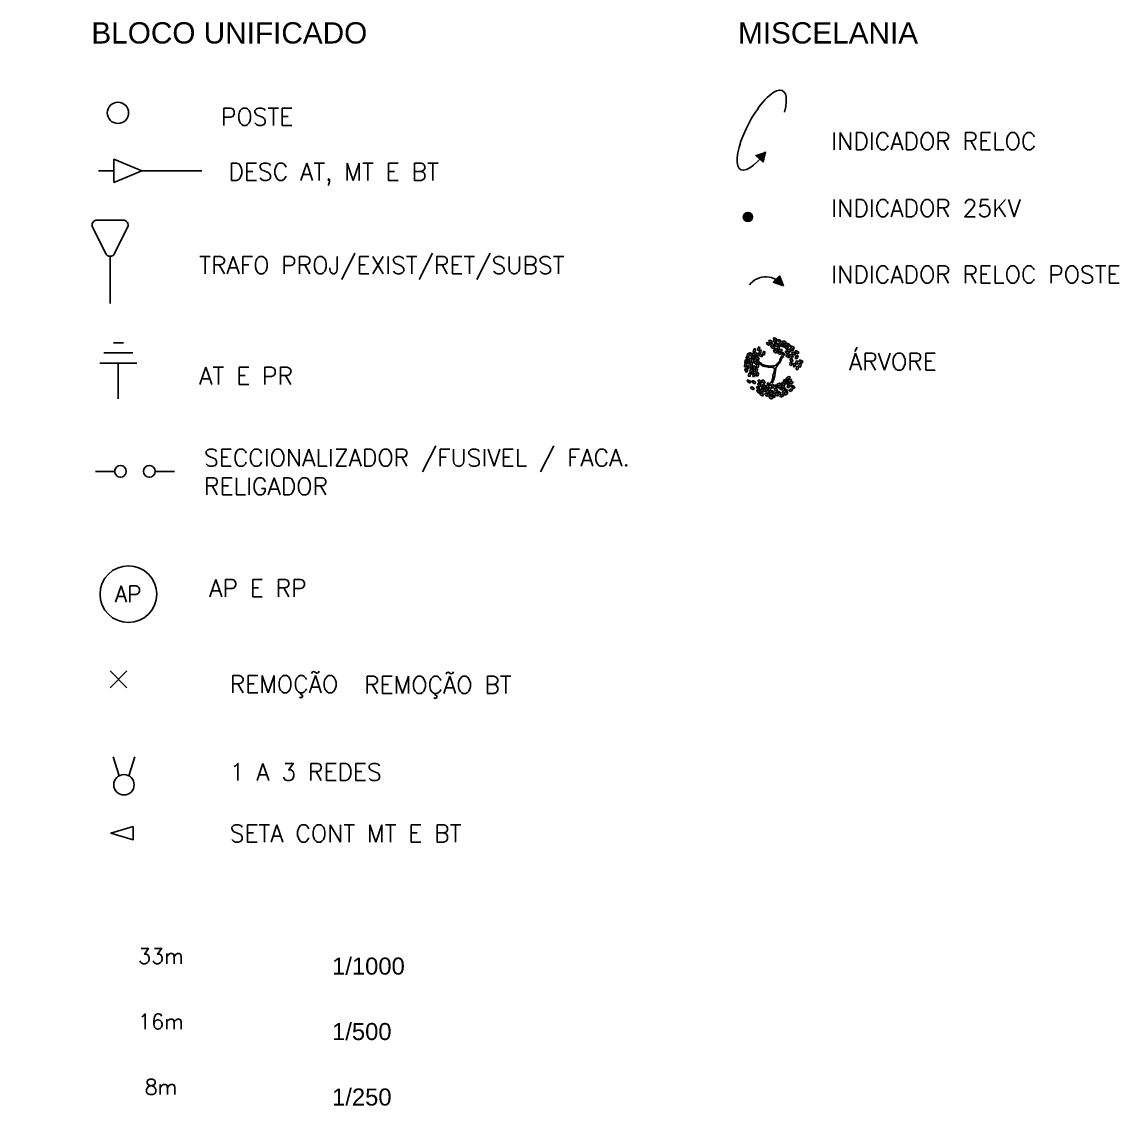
# Model space of a CAD drawing. Header units: millimetres. Extents: x 914 to 1954, y 1483 to 3495.
# Drawn here: x 1776.7 to 1905.6, y 1858.5 to 1987.1 of the extents above; entities that cross this region are included whole.
import ezdxf
from ezdxf.enums import TextEntityAlignment as Align

# ---------------------------------------------------------------- set-up
doc = ezdxf.new("R2010")
doc.units = ezdxf.units.MM
for name, color, linetype in [('APRUMAR_POSTE', 2, 'Continuous'), ('aterramento_exist', 2, 'Continuous'), ('chave_faca_aerea_existente', 3, 'Continuous'), ('descida_mt_13kv_exst', 2, 'Continuous'), ('HACHURA', 1, 'Continuous'), ('MT_EXISTENTE', 2, 'Continuous'), ('MTXXXXXEXIST', 2, 'Continuous'), ('POSTE_EXISTENTE', 2, 'Continuous'), ('poste_light_relocar', 2, 'Continuous'), ('poste_light_retirar', 2, 'Continuous'), ('rede_at_34kv_aerea_relocar', 2, 'Continuous'), ('rede_at_34kv_aerea_substituir', 2, 'Continuous'), ('rede_bt_aerea_retirar', 201, 'Continuous'), ('TEXTOS_VARIAVEIS', 2, 'Continuous'), ('transformador_light_aereo_existente', 3, 'Continuous')]:
    doc.layers.add(name, color=color, linetype=linetype)
doc.styles.add('REGUA60', font='ROMANS.SHX', dxfattribs={"height": 1.8})
doc.styles.add('ROMANS', font='romans.shx', dxfattribs={"height": 0.45})
doc.styles.get("Standard").update_dxf_attribs({"font": 'arial.ttf'})
doc.linetypes.add('TRACKS', pattern='A,0.15,[130,ltypeshp.shx,S=0.25,R=0,X=0,Y=0],0.15', length=0.3)
doc.dimstyles.new('1_250', dxfattribs={"dimtxt": 1.8, "dimasz": 2.5, "dimexe": 0.18, "dimexo": 0.0625, "dimgap": 0.5, "dimtad": 0, "dimdec": 0, "dimlfac": 0.25, "dimzin": 0, "dimdsep": 46, "dimtxsty": 'REGUA60', "dimcen": 0.09, "dimse1": 1, "dimse2": 1, "dimsd1": 1, "dimsd2": 1, "dimclrt": 2, "dimadec": 0, "dimazin": 0, "dimtfac": 1, "dimtdec": 0, "dimtofl": 0, "dimtmove": 0, "dimatfit": 3, "dimfxl": 1, "dimtolj": 1, "dimtzin": 0, "dimarcsym": 0})
doc.dimstyles.new('1_500', dxfattribs={"dimtxt": 1.8, "dimasz": 2.5, "dimexe": 0.18, "dimexo": 0.0625, "dimgap": 0.5, "dimtad": 0, "dimdec": 0, "dimlfac": 0.5, "dimzin": 0, "dimdsep": 46, "dimtxsty": 'REGUA60', "dimcen": 0.09, "dimse1": 1, "dimse2": 1, "dimsd1": 1, "dimsd2": 1, "dimclrt": 2, "dimadec": 0, "dimazin": 0, "dimtfac": 1, "dimtdec": 0, "dimtofl": 0, "dimtmove": 0, "dimatfit": 3, "dimfxl": 1, "dimtolj": 1, "dimtzin": 0, "dimarcsym": 0})
doc.dimstyles.new('MEDIDA', dxfattribs={"dimtxt": 1.8, "dimasz": 2.5, "dimexe": 0.18, "dimexo": 0.0625, "dimgap": 0.5, "dimtad": 0, "dimdec": 0, "dimzin": 0, "dimdsep": 46, "dimtxsty": 'REGUA60', "dimcen": 0.09, "dimse1": 1, "dimse2": 1, "dimsd1": 1, "dimsd2": 1, "dimclrt": 2, "dimadec": 0, "dimazin": 0, "dimtfac": 1, "dimtdec": 0, "dimtofl": 0, "dimtmove": 0, "dimatfit": 3, "dimfxl": 1, "dimtolj": 1, "dimtzin": 0, "dimarcsym": 0})

# ---------------------------------------------------------------- blocks, each defined once
blk = doc.blocks.new('*U122')
at = {"layer": 'poste_light_retirar'}
blk.add_circle((0, 1.25), 1.25, dxfattribs=at)
blk = doc.blocks.new('25KV')
at = {"layer": 'rede_at_34kv_aerea_substituir'}
blk.add_hatch(color=5, dxfattribs=at).paths.add_polyline_path([(0.54, 0, 1), (-0.54, 0, 1)])
at = {"layer": 'rede_at_34kv_aerea_substituir', "color": 5}
blk.add_circle((0, 0), 0.537, dxfattribs=at)
blk = doc.blocks.new('*U81')
at = {"layer": 'descida_mt_13kv_exst', "linetype": 'Continuous'}
for p, q in [((5.11, 0), (1.82, 1.39)), ((1.82, 1.39), (1.82, -1.36)), ((1.82, -1.36), (5.11, 0))]:
    blk.add_line(p, q, dxfattribs=at)
at = {"layer": 'descida_mt_13kv_exst'}
blk.add_line((0, 0), (1.82, 0), dxfattribs=at)
at = {"layer": 'descida_mt_13kv_exst', "linetype": 'TRACKS', "ltscale": 5}
blk.add_line((5.11, 0), (12.14, 0), dxfattribs=at)
blk = doc.blocks.new('*U102')
at = {"layer": 'rede_bt_aerea_retirar'}
for p, q in [((-0.99, 0.99), (0.99, -0.99)), ((-0.99, -0.99), (0.99, 0.99))]:
    blk.add_line(p, q, dxfattribs=at)
blk = doc.blocks.new('*U83')
at = {"layer": 'APRUMAR_POSTE', "color": 1}
blk.add_circle((0, 3.33), 3.33, dxfattribs=at)
at = {"layer": 'APRUMAR_POSTE', "color": 5, "style": 'ROMANS'}
blk.add_text('AP', height=1.882, dxfattribs=at).set_placement((-0.02, 3.35), align=Align.MIDDLE)
blk = doc.blocks.new('RELOC')
at = {"layer": 'rede_at_34kv_aerea_relocar'}
blk.add_hatch(color=3, dxfattribs=at).paths.add_polyline_path([(-3.42, -5.03), (-2.49, -5.87), (-2.23, -4.64)])
at = {"layer": 'rede_at_34kv_aerea_relocar', "color": 3}
for p, q in [((-2.49, -5.87), (-3.42, -5.03)), ((-2.23, -4.64), (-2.49, -5.87))]:
    blk.add_line(p, q, dxfattribs=at)
blk.add_ellipse((-2.68, -2.11), major_axis=(2.46, 4.64), ratio=0.325813, start_param=5.349584, end_param=10.599515, dxfattribs=at)
blk = doc.blocks.new('RELOC_POSTE')
at = {"layer": 'poste_light_relocar', "linetype": 'Continuous'}
blk.add_hatch(color=256, dxfattribs=at).paths.add_polyline_path([(4.01, -0.12), (3.53, 1.07), (2.8, 0.3)])
at = {"layer": 'poste_light_relocar'}
blk.add_hatch(color=256, dxfattribs=at).paths.add_polyline_path([(3.53, 1.07), (2.8, 0.3), (4.01, -0.12)])
for p, q in [((3.53, 1.07), (2.8, 0.3)), ((2.8, 0.3), (4.01, -0.12)), ((4.01, -0.12), (3.53, 1.07))]:
    blk.add_line(p, q, dxfattribs=at)
blk.add_arc((1.96, -1.6), 2.53, 35.9967, 140.7085, dxfattribs=at)
blk = doc.blocks.new('*U93')
at = {"layer": 'transformador_light_aereo_existente'}
blk.add_line((0, 6.81), (0, 1.25), dxfattribs=at)
blk.add_lwpolyline([(-1.54, 11.06, 0.557385), (-2.06, 10.22), (-0.52, 7.13, 0.618352), (0.52, 7.13), (2.06, 10.22, 0.557385), (1.54, 11.06)], format="xyb", close=True, dxfattribs=at)
blk = doc.blocks.new('*U98')
at = {"layer": 'aterramento_exist', "ltscale": 0.5}
blk.add_line((0.6, 9.08), (-0.58, 9.08), dxfattribs=at)
at = {"layer": 'aterramento_exist', "ltscale": 2}
for p, q in [((1.69, 7.89), (-1.7, 7.89)), ((2.17, 6.71), (-2.17, 6.71)), ((0, 6.71), (0, 2.5))]:
    blk.add_line(p, q, dxfattribs=at)
blk = doc.blocks.new('*U101')
at = {"layer": 'chave_faca_aerea_existente', "color": 2}
for p, q in [((0, 0), (2.26, 0)), ((7.02, 0), (9.28, 0))]:
    blk.add_line(p, q, dxfattribs=at)
at = {"layer": 'chave_faca_aerea_existente'}
for centre in [(2.95, 0), (6.34, 0)]:
    blk.add_circle(centre, 0.686, dxfattribs=at)
blk = doc.blocks.new('A$C06E910DD')
at = {"layer": 'HACHURA'}
for p, q in [((0, 0.32), (0.15, 0.35)), ((0.05, 0.16), (0, 0.32)), ((0.34, 0), (0.05, 0.16)), ((0.15, 0.35), (0.42, 0.2)), ((0.42, 0.2), (0.34, 0))]:
    blk.add_line(p, q, dxfattribs=at)
blk = doc.blocks.new('ARVORE')
at = {"layer": 'HACHURA', "color": 2}
for points in [[(-5.41, 2.51), (-5.07, 2.24), (-4.6, 2.08), (-3.85, 2.05), (-3.52, 2.15), (-3.3, 2.37), (-3.06, 2.62), (-2.97, 2.95), (-2.87, 3.07), (-2.81, 3.28)], [(-2.58, 3.17), (-2.82, 2.95), (-2.96, 2.59), (-3.47, 1.87), (-3.54, 1.49), (-3.8, 0.34), (-3.93, 0.02)]]:
    blk.add_spline(points, degree=3, dxfattribs=at)
at = {"layer": 'HACHURA', "color": 2, "start_tangent": (0.504133, -0.863626)}
blk.add_spline([(-4.1, 0.04), (-3.92, 0.46), (-3.81, 1.09), (-3.66, 1.68), (-3.76, 1.84), (-4.16, 1.92), (-4.58, 1.95), (-5.1, 2.1), (-5.45, 2.4)], degree=3, dxfattribs=at)
at = {"layer": 'HACHURA', "color": 2, "xscale": 1.000831401530013, "yscale": 1.000831401530013, "zscale": 1.000831401530013}
for p in [(-3.81, 4.99), (-3.29, 4.8), (-4.62, 4.46), (-4.34, 4.74), (-4.14, 4.34), (-4.09, 4.06), (-3.81, 4.71), (-3.79, 3.55), (-3.7, 3.75), (-3.34, 4.34), (-2.72, 4.66), (-2.23, 4.35), (-2.17, 3.67), (-1.84, 3.84), (-1.76, 4.04), (-7.02, 2.75), (-6.98, 2.3), (-6.38, 2.88), (-6.3, 3.2), (-5.9, 2.77), (-5.51, 3.11), (-3.32, 3.38), (-2.38, 3.45), (-2.32, 3.01), (-1.91, 3.03), (-1.63, 3.33), (-1.23, 3.49), (-0.77, 2.4), (-6.09, 2.21), (-6.89, 0.05), (-6.31, -0.03), (-4.54, -0.28), (-6.47, -0.74), (-1.69, -0.58)]:
    blk.add_blockref('A$C06E910DD', p, dxfattribs=at)
at = {"layer": 'HACHURA', "color": 2}
for p, xscale, yscale, zscale, rotation in [((-6.26, 4.01), 1.000831401530013, 1.000831401530013, 1.000831401530013, 287.5845741692682), ((-5.77, 4.22), 1.000831401530013, 1.000831401530013, 1.000831401530013, 287.5845741692682), ((-5.61, 3.87), 1.000831401530013, 1.000831401530013, 1.000831401530013, 287.5845741692682), ((-3.75, 4.43), 1.000831401530013, 1.000831401530013, 1.000831401530013, 339.9492653188714), ((-3.45, 4.34), 1.000831401530013, 1.000831401530013, 1.000831401530013, 284.6254055045765), ((-2.99, 3.6), 1.000831401530013, 1.000831401530013, 1.000831401530013, 44.85674982114718), ((-3.05, 4.49), 1.000831401530013, 1.000831401530013, 1.000831401530013, 321.8606701227987), ((-2.8, 4.42), 1.000831401530013, 1.000831401530013, 1.000831401530013, 321.8606701227987), ((-2.51, 4.15), 1.000831401530013, 1.000831401530013, 1.000831401530013, 333.2656986432685), ((-7.27, 2.72), 1.000831401530013, 1.000831401530013, 1.000831401530013, 287.5845741692682), ((-7, 3.47), 1.000831401530013, 1.000831401530013, 1.000831401530013, 287.5845741692682), ((-6.72, 3.3), 1.000831401530013, 1.000831401530013, 1.000831401530013, 339.9492653188714), ((-6.7, 2.93), 1.000831401530013, 1.000831401530013, 1.000831401530013, 287.5845741692682), ((-5.95, 2.47), 1.000831401530013, 1.000831401530013, 1.000831401530013, 44.85674982114718), ((-6.01, 3.36), 1.000831401530013, 1.000831401530013, 1.000831401530013, 321.8606701227987), ((-5.87, 2.61), 1.000831401530013, 1.000831401530013, 1.000831401530013, 287.5845741692682), ((-5.17, 3.7), 1.000831401530013, 1.000831401530013, 1.000831401530013, 287.5845741692682), ((-2.89, 3.32), 1.000831401530013, 1.000831401530013, 1.000831401530013, 350.142008727332), ((-1.39, 2.79), 1.000831401530013, 1.000831401530013, 1.000831401530013, 145.8210064838326), ((-0.81, 2.31), 1.000831401530013, 1.000831401530013, 1.000831401530013, 108.918745368954), ((-0.86, 2.89), 1.000831401530014, 1.000831401530014, 1.000831401530014, 91.82943485019089), ((-7.3, 2.29), 1.000831401530013, 1.000831401530013, 1.000831401530013, 287.5845741692682), ((-7.26, 1.47), 1.000831401530013, 1.000831401530013, 1.000831401530013, 329.2581705778052), ((-7.02, 2.04), 1.000831401530013, 1.000831401530013, 1.000831401530013, 287.5845741692682), ((-6.68, 1.6), 1.000831401530013, 1.000831401530013, 1.000831401530013, 287.5845741692682), ((-6.64, 2.46), 1.000831401530013, 1.000831401530013, 1.000831401530013, 287.5845741692682), ((-6.59, 2.1), 1.000831401530013, 1.000831401530013, 1.000831401530013, 287.5845741692682), ((-6.48, 1.45), 1.000831401530013, 1.000831401530013, 1.000831401530013, 287.5845741692682), ((-6.27, 1.99), 1.000831401530013, 1.000831401530013, 1.000831401530013, 287.5845741692682), ((-6.05, 1.67), 1.000831401530013, 1.000831401530013, 1.000831401530013, 287.5845741692682), ((-5.91, 1.22), 1.000831401530013, 1.000831401530013, 1.000831401530013, 287.5845741692682), ((-5.89, 2.23), 1.000831401530013, 1.000831401530013, 1.000831401530013, 287.5845741692682), ((-1.47, 2.2), 1.000831401530013, 1.000831401530013, 1.000831401530013, 117.2882976051406), ((-1.06, 2.04), 1.000831401530013, 1.000831401530013, 1.000831401530013, 114.162808360172), ((-0.72, 1.68), 1.000831401530013, 1.000831401530013, 1.000831401530013, 113.6514681379108), ((-0.42, 2), 1.000831401530013, 1.000831401530013, 1.000831401530013, 110.169164315818), ((-6.85, 1.17), 1.000831401530013, 1.000831401530013, 1.000831401530013, 287.5845741692682), ((-6.32, 1.14), 1.000831401530013, 1.000831401530013, 1.000831401530013, 287.5845741692682), ((-5.68, -0.33), 1.000831401530013, 1.000831401530013, 1.000831401530013, 350.142008727332), ((-5.64, 0.05), 1.000831401530013, 1.000831401530013, 1.000831401530013, 350.142008727332), ((-5.22, 0.07), 1.000831401530013, 1.000831401530013, 1.000831401530013, 350.142008727332), ((-3.19, 0.15), 1.000831401530013, 1.000831401530013, 1.000831401530013, 237.3343713604188), ((-2.86, -0.21), 1.000831401530013, 1.000831401530013, 1.000831401530013, 350.142008727332), ((-2.46, 0.65), 1.000831401530013, 1.000831401530013, 1.000831401530013, 237.3343713604188), ((-2.41, -0.12), 1.000831401530013, 1.000831401530013, 1.000831401530013, 350.142008727332), ((-2.09, 0.94), 1.000831401530013, 1.000831401530013, 1.000831401530013, 237.3343713604188), ((-1.94, 0.62), 1.000831401530013, 1.000831401530013, 1.000831401530013, 237.3343713604188), ((-1.76, 0.36), 1.000831401530013, 1.000831401530013, 1.000831401530013, 237.3343713604188), ((-5.82, -0.72), 1.000831401530013, 1.000831401530013, 1.000831401530013, 350.142008727332), ((-5.78, -1.12), 1.000831401530013, 1.000831401530013, 1.000831401530013, 350.142008727332), ((-5.42, -1.44), 1.000831401530013, 1.000831401530013, 1.000831401530013, 350.142008727332), ((-5.36, -1), 1.000831401530013, 1.000831401530013, 1.000831401530013, 350.142008727332), ((-5.23, -0.7), 1.000831401530013, 1.000831401530013, 1.000831401530013, 350.142008727332), ((-5.14, -0.43), 1.000831401530013, 1.000831401530013, 1.000831401530013, 350.142008727332), ((-4.89, -0.62), 1.000831401530013, 1.000831401530013, 1.000831401530013, 287.5845741692682), ((-4.85, -1.48), 1.000831401530013, 1.000831401530013, 1.000831401530013, 350.142008727332), ((-4.7, -0.17), 1.000831401530013, 1.000831401530013, 1.000831401530013, 287.5845741692682), ((-4.5, -1.33), 1.000831401530013, 1.000831401530013, 1.000831401530013, 350.142008727332), ((-4.49, -0.56), 1.000831401530013, 1.000831401530013, 1.000831401530013, 287.5845741692682), ((-4.13, -0.18), 1.000831401530013, 1.000831401530013, 1.000831401530013, 287.5845741692682), ((-4.1, -1.17), 1.000831401530013, 1.000831401530013, 1.000831401530013, 350.142008727332), ((-3.76, -0.89), 1.000831401530013, 1.000831401530013, 1.000831401530013, 350.142008727332), ((-3.66, -0.51), 1.000831401530013, 1.000831401530013, 1.000831401530013, 350.142008727332), ((-3.65, -1.43), 1.000831401530013, 1.000831401530013, 1.000831401530013, 350.142008727332), ((-3.35, -1.27), 1.000831401530013, 1.000831401530013, 1.000831401530013, 350.142008727332), ((-3.14, -0.74), 1.000831401530013, 1.000831401530013, 1.000831401530013, 350.142008727332), ((-2.85, -1.16), 1.000831401530013, 1.000831401530013, 1.000831401530013, 237.3343713604188), ((-2.9, -0.52), 1.000831401530013, 1.000831401530013, 1.000831401530013, 350.142008727332), ((-2.58, -0.71), 1.000831401530013, 1.000831401530013, 1.000831401530013, 237.3343713604188), ((-2.58, -0.95), 1.000831401530013, 1.000831401530013, 1.000831401530013, 350.142008727332), ((-2.36, -0.91), 1.000831401530013, 1.000831401530013, 1.000831401530013, 237.3343713604188), ((-2.04, -0.06), 1.000831401530013, 1.000831401530013, 1.000831401530013, 237.3343713604188), ((-1.81, -0.5), 1.000831401530013, 1.000831401530013, 1.000831401530013, 237.3343713604188), ((-4.36, -1.79), 1.000831401530013, 1.000831401530013, 1.000831401530013, 350.142008727332), ((-4.05, -1.65), 1.000831401530013, 1.000831401530013, 1.000831401530013, 350.142008727332)]:
    blk.add_blockref('A$C06E910DD', p, dxfattribs=dict(at, xscale=xscale, yscale=yscale, zscale=zscale, rotation=rotation))
blk = doc.blocks.new('CONEC+MT')
at = {"layer": 'MT_EXISTENTE', "ltscale": 0.1}
for p, q in [((-0.58, 1.05), (-1.29, 3.28)), ((0.58, 1.05), (1.29, 3.28))]:
    blk.add_line(p, q, dxfattribs=at)
blk = doc.blocks.new('SETA_CONT')
at = {"layer": 'MTXXXXXEXIST', "ltscale": 5}
blk.add_lwpolyline([(0, 0.79), (0, -0.79), (-2.63, -0.01), (-2.63, -0.01)], close=True, dxfattribs=at)
blk = doc.blocks.new('*D140')
at = {"layer": 'Defpoints', "color": 0, "transparency": 16777216}
for p in [(1809.36, 1877.44), (1776.7, 1873.91), (1809.36, 1873.91)]:
    blk.add_point(p, dxfattribs=at)
at = {"color": 2, "transparency": 16777216, "insert": (1793.03, 1877.44), "char_height": 1.8, "attachment_point": 5, "style": 'REGUA60'}
blk.add_mtext('\\A1;33m', dxfattribs=at)
blk = doc.blocks.new('*D142')
at = {"layer": 'Defpoints', "color": 0, "transparency": 16777216}
for p in [(1809.36, 1869.75), (1776.7, 1866.22), (1809.36, 1866.22)]:
    blk.add_point(p, dxfattribs=at)
at = {"color": 2, "transparency": 16777216, "insert": (1793.03, 1869.75), "char_height": 1.8, "attachment_point": 5, "style": 'REGUA60'}
blk.add_mtext('\\A1;16m', dxfattribs=at)
blk = doc.blocks.new('*D143')
at = {"layer": 'Defpoints', "color": 0, "transparency": 16777216}
for p in [(1809.36, 1862.07), (1776.7, 1858.54), (1809.36, 1858.54)]:
    blk.add_point(p, dxfattribs=at)
at = {"color": 2, "transparency": 16777216, "insert": (1793.03, 1862.07), "char_height": 1.8, "attachment_point": 5, "style": 'REGUA60'}
blk.add_mtext('\\A1;8m', dxfattribs=at)

msp = doc.modelspace()

# ---------------------------------------------------------------- linework, layer by layer
at = {"layer": 'POSTE_EXISTENTE'}
msp.add_circle((1788.69, 1897.55), 1.2, dxfattribs=at)

# ---------------------------------------------------------------- block references
for name, p in [('RELOC', (1866.27, 1976.52)), ('*U122', (1787.98, 1975.19)), ('*U81', (1785.69, 1969.63)), ('*U93', (1787.06, 1952.79)), ('25KV', (1861.97, 1964.22)), ('RELOC_POSTE', (1862.14, 1956.25)), ('ARVORE', (1868.76, 1944.67)), ('*U98', (1788.02, 1940.36)), ('*U101', (1785.33, 1934.35)), ('*U83', (1789.21, 1916.6)), ('*U102', (1788.05, 1909.92)), ('CONEC+MT', (1788.69, 1897.55)), ('SETA_CONT', (1789.78, 1891.88))]:
    msp.add_blockref(name, p)

# ---------------------------------------------------------------- texts
for s, p in [('1/1000', (1813.13, 1875.26)), ('1/500', (1813.13, 1867.58)), ('1/250', (1813.13, 1859.89))]:
    msp.add_text(s, height=2).set_placement(p)
at = {"char_height": 2.5, "attachment_point": 1}
for s, insert in [('BLOCO UNIFICADO', (1784.86, 1987.08)), ('MISCELANIA', (1860.81, 1987.08))]:
    msp.add_mtext_dynamic_manual_height_columns(s, width=56.2431, gutter_width=12.5, heights=[0], dxfattribs=dict(at, insert=insert))
at = {"layer": 'TEXTOS_VARIAVEIS', "color": 2, "style": 'ROMANS'}
for s, height, p in [('INDICADOR RELOC', 2.0226, (1871.76, 1972.1)), ('DESC AT, MT E BT', 2.0226, (1800.96, 1968.51)), ('INDICADOR 25KV', 2.0226, (1871.76, 1964.24)), ('TRAFO PROJ/EXIST/RET/SUBST', 2.0226, (1797.53, 1957.55)), ('INDICADOR RELOC POSTE', 2.0226, (1871.76, 1956.45)), ('ÁRVORE', 2.023, (1873.84, 1946.22)), ('AT E PR', 2.023, (1797.53, 1944.54)), ('AP E RP', 2.023, (1798.69, 1919.63)), ('REMOÇÃO', 2.023, (1801.11, 1908.35)), ('REMOÇÃO BT', 2.023, (1816.89, 1908.27)), ('1 A 3 REDES', 2.0226, (1801.11, 1898.04)), ('SETA CONT MT E BT', 2.0226, (1801.11, 1890.83))]:
    msp.add_text(s, height=height, dxfattribs=at).set_placement(p)
at = {"layer": 'TEXTOS_VARIAVEIS', "color": 2, "insert": (1800.09, 1976.99), "char_height": 2.023, "attachment_point": 1, "style": 'ROMANS'}
msp.add_mtext_dynamic_manual_height_columns('POSTE', width=21.5282, gutter_width=12.5, heights=[0], dxfattribs=at)
at = {"layer": 'TEXTOS_VARIAVEIS', "color": 2, "insert": (1798.09, 1936.97), "char_height": 2.0226, "width": 56.625, "attachment_point": 1, "style": 'ROMANS'}
msp.add_mtext('SECCIONALIZADOR /FUSIVEL / FACA.\\PRELIGADOR', dxfattribs=at)

# ---------------------------------------------------------------- dimensions: what is measured, and where the dimension line sits
for p1, p2, dimstyle, picture, middle in [((1776.7, 1873.91), (1809.36, 1873.91), 'MEDIDA', '*D140', (1793.03, 1877.44)), ((1776.7, 1866.22), (1809.36, 1866.22), '1_500', '*D142', (1793.03, 1869.75)), ((1776.7, 1858.54), (1809.36, 1858.54), '1_250', '*D143', (1793.03, 1862.07))]:
    dim = msp.add_aligned_dim(p1=p1, p2=p2, distance=3.53, dimstyle=dimstyle, override={"dimpost": '<>m'})
    dim.commit()
    dim.dimension.update_dxf_attribs({"geometry": picture, "text_midpoint": middle})

doc.saveas('drawing.dxf')
